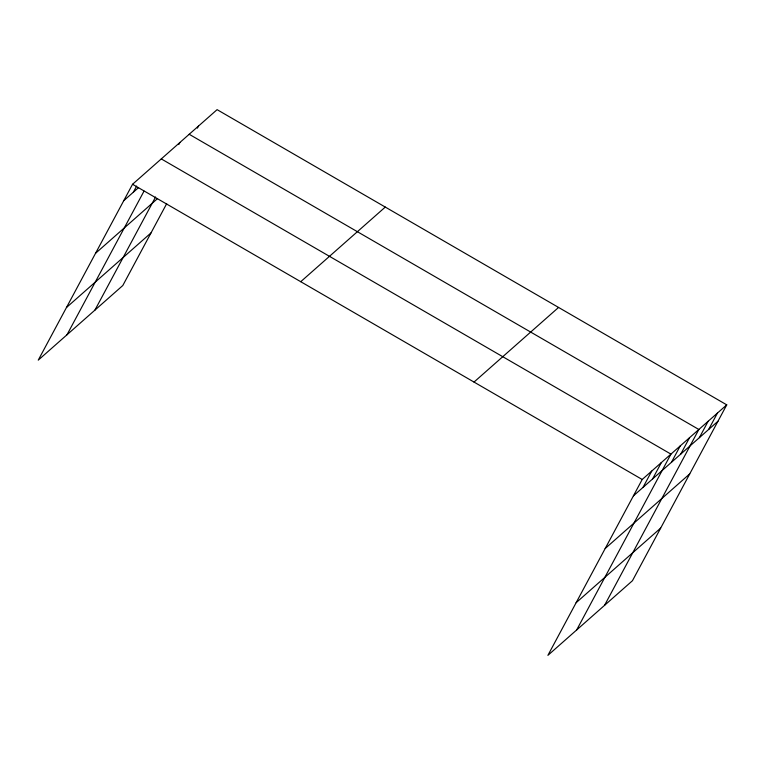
<?xml version="1.0" encoding="UTF-8"?>
<svg xmlns="http://www.w3.org/2000/svg" width="765" height="765" viewBox="0 0 765 765"><rect width="100%" height="100%" fill="white"/><g stroke="black" fill="none" stroke-linecap="round" stroke-linejoin="round"><path stroke-width="1.15" d="M726.75 404.857L642.198 479.483L547.903 655.347L632.454 580.721L726.75 404.857L217.097 109.653L132.546 184.279L38.25 360.143L122.802 285.517L166.665 203.71M133.33 192.235L136.629 186.077M66.995 334.774L144.03 191.107M178.8 144.537L179.899 142.491M94.898 310.141L155.572 196.997M197.399 128.128L198.498 126.072M642.982 487.439L651.78 471.03M652.564 478.976L661.362 462.567M576.647 629.968L670.943 454.114L161.291 158.91M671.45 462.309L680.248 445.899M680.745 454.104L689.552 437.695M604.551 605.345L698.847 429.481L189.194 134.277M699.353 437.685L708.151 421.276M708.648 429.471L717.446 413.062M123.748 200.688L138.561 187.616M95.529 253.311L157.255 198.833M66.469 307.52L151.021 232.895M300.731 281.702L385.283 207.066M474.013 382.07L558.565 307.444M633.401 495.892L717.952 421.266M605.182 548.515L689.734 473.889M576.112 602.724L660.664 528.099M132.546 184.279L642.198 479.483"/></g></svg>
